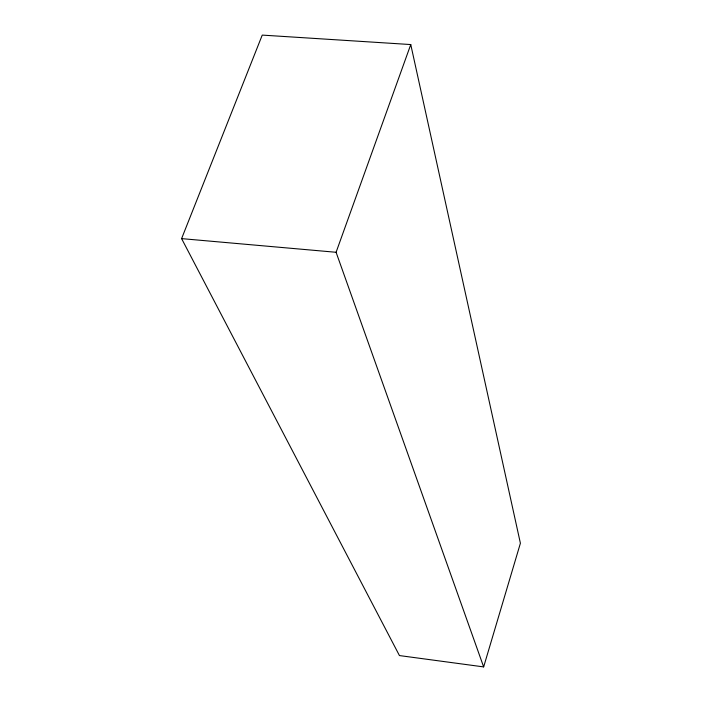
<?xml version="1.0" encoding="UTF-8"?>
<svg xmlns="http://www.w3.org/2000/svg" width="702" height="702" viewBox="0 0 702 702"><rect width="100%" height="100%" fill="white"/><g stroke="black" fill="none" stroke-linecap="round" stroke-linejoin="round"><path stroke-width="1.05" d="M483.652 666.9L520.401 543.243L410.758 44.559L262.241 35.1L181.599 238.619L399.447 655.571L483.652 666.9L336.091 252.281L410.758 44.559M181.599 238.619L336.091 252.281"/></g></svg>
